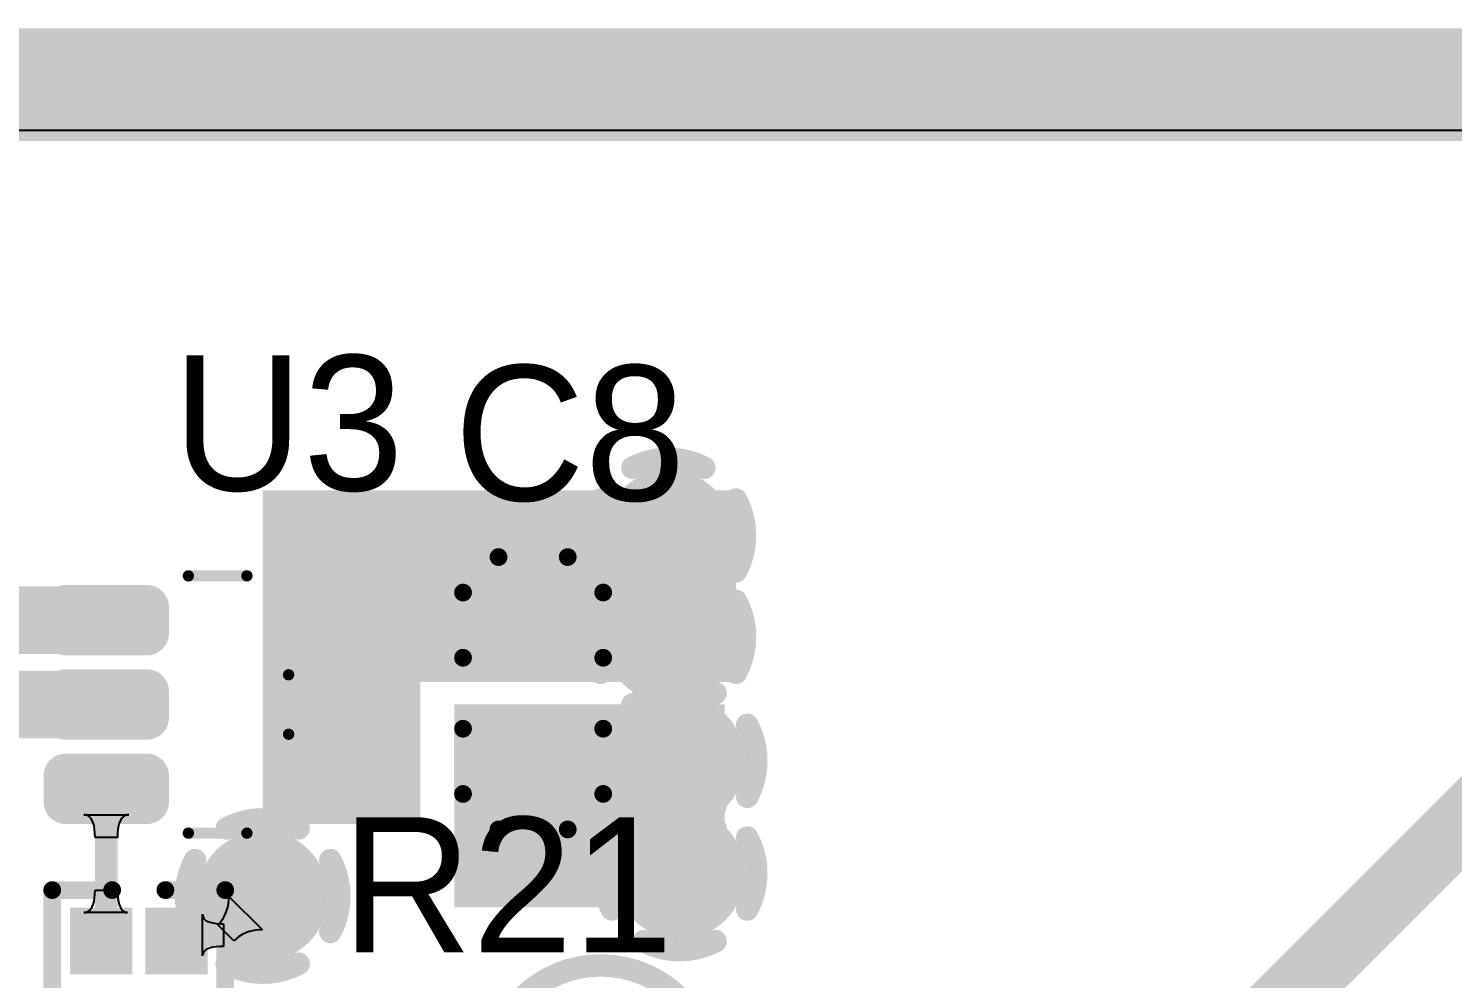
# Model space of a CAD drawing. Header units: millimetres. Extents: x -1 to 102, y -51 to 1.
# Drawn here: x 13.74 to 29.79, y -10.07 to 0.64 of the extents above; entities that cross this region are included whole.
import ezdxf

# ---------------------------------------------------------------- set-up
doc = ezdxf.new("R2010")
doc.units = ezdxf.units.MM
for name, color, linetype in [('BottomLayer', 5, 'Continuous'), ('InternalPlane1', 76, 'Continuous'), ('InternalPlane2', 16, 'Continuous'), ('Mechanical1', 6, 'Continuous'), ('MultiLayer', 9, 'Continuous'), ('TopLayer', 1, 'Continuous'), ('TopOverlay', 2, 'Continuous'), ('TopSolder', 216, 'Continuous')]:
    doc.layers.add(name, color=color, linetype=linetype)

msp = doc.modelspace()

# ---------------------------------------------------------------- linework, layer by layer
at = {"layer": 'BottomLayer', "const_width": 0.381}
for points in [[(20.765, -5.08, 1), (21.145, -5.08, 1)], [(20.765, -6.223, 1), (21.145, -6.223, 1)], [(20.892, -7.62, 1), (21.273, -7.62, 1)], [(20.892, -8.89, 1), (21.273, -8.89, 1)], [(16.192, -9.144, 1), (16.573, -9.144, 1)]]:
    msp.add_lwpolyline(points, format="xyb", close=True, dxfattribs=at)
at = {"layer": 'BottomLayer', "const_width": 0.762}
msp.add_lwpolyline([(23.266, -14.961), (30.988, -7.239)], dxfattribs=at)
at = {"layer": 'BottomLayer'}
msp.add_solid([(19.304, -6.731), (21.717, -6.731), (19.304, -4.572), (21.717, -4.572)], dxfattribs=at)
at = {"layer": 'InternalPlane1'}
msp.add_line((0.51, -0.51), (99.49, -0.51), dxfattribs=at)
at = {"layer": 'InternalPlane1', "const_width": 1.016}
msp.add_lwpolyline([(0, 0), (100, 0)], dxfattribs=at)
at = {"layer": 'InternalPlane1'}
for points, const_width in [([(20.587, -5.08, 1), (21.323, -5.08, 1)], 0.737), ([(20.587, -6.223, 1), (21.323, -6.223, 1)], 0.737), ([(20.613, -6.857, 1), (20.74, -6.857, 1)], 0.127), ([(21.424, -6.857, 1), (21.551, -6.857, 1)], 0.127), ([(20.256, -7.215, 1), (20.383, -7.215, 1)], 0.127), ([(21.781, -7.215, 1), (21.908, -7.215, 1)], 0.127), ([(20.256, -8.025, 1), (20.383, -8.025, 1)], 0.127), ([(20.613, -8.127, 1), (20.74, -8.127, 1)], 0.127), ([(21.424, -8.127, 1), (21.551, -8.127, 1)], 0.127), ([(21.781, -8.025, 1), (21.908, -8.025, 1)], 0.127), ([(15.914, -8.381, 1), (16.041, -8.381, 1)], 0.127), ([(16.725, -8.381, 1), (16.852, -8.381, 1)], 0.127), ([(20.613, -8.383, 1), (20.74, -8.383, 1)], 0.127), ([(21.424, -8.383, 1), (21.551, -8.383, 1)], 0.127), ([(20.256, -8.485, 1), (20.383, -8.485, 1)], 0.127), ([(21.781, -8.485, 1), (21.908, -8.485, 1)], 0.127), ([(15.557, -8.739, 1), (15.684, -8.739, 1)], 0.127), ([(17.082, -8.739, 1), (17.209, -8.739, 1)], 0.127), ([(20.256, -9.295, 1), (20.383, -9.295, 1)], 0.127), ([(21.781, -9.295, 1), (21.908, -9.295, 1)], 0.127), ([(15.557, -9.549, 1), (15.684, -9.549, 1)], 0.127), ([(17.082, -9.549, 1), (17.209, -9.549, 1)], 0.127), ([(20.613, -9.653, 1), (20.74, -9.653, 1)], 0.127), ([(21.424, -9.653, 1), (21.551, -9.653, 1)], 0.127), ([(15.914, -9.907, 1), (16.041, -9.907, 1)], 0.127), ([(16.725, -9.907, 1), (16.852, -9.907, 1)], 0.127)]:
    msp.add_lwpolyline(points, format="xyb", close=True, dxfattribs=dict(at, const_width=const_width))
at = {"layer": 'InternalPlane1', "const_width": 0.254}
for points in [[(20.677, -6.857, -0.249328), (21.487, -6.857)], [(20.319, -8.025, -0.249328), (20.319, -7.215)], [(21.845, -7.215, -0.249328), (21.845, -8.025)], [(20.677, -8.127, -0.249328), (21.487, -8.127)], [(15.978, -8.381, -0.249328), (16.788, -8.381)], [(21.487, -8.383, -0.249328), (20.677, -8.383)], [(20.319, -9.295, -0.249328), (20.319, -8.485)], [(21.845, -8.485, -0.249328), (21.845, -9.295)], [(15.62, -9.549, -0.249328), (15.62, -8.739)], [(17.146, -8.739, -0.249328), (17.146, -9.549)], [(21.487, -9.653, -0.249328), (20.677, -9.653)], [(16.788, -9.907, -0.249328), (15.978, -9.907)]]:
    msp.add_lwpolyline(points, format="xyb", dxfattribs=at)
at = {"layer": 'InternalPlane2'}
msp.add_line((0.51, -0.51), (99.49, -0.51), dxfattribs=at)
at = {"layer": 'InternalPlane2', "const_width": 1.016}
msp.add_lwpolyline([(0, 0), (100, 0)], dxfattribs=at)
at = {"layer": 'InternalPlane2', "const_width": 0.254}
for points in [[(20.55, -4.317, -0.249328), (21.36, -4.317)], [(20.192, -5.485, -0.249328), (20.192, -4.675)], [(21.718, -4.675, -0.249328), (21.718, -5.485)], [(20.55, -5.46, -0.249328), (21.36, -5.46)], [(20.192, -6.628, -0.249328), (20.192, -5.818)], [(21.36, -5.843, -0.249328), (20.55, -5.843)], [(21.718, -5.818, -0.249328), (21.718, -6.628)], [(21.36, -6.986, -0.249328), (20.55, -6.986)]]:
    msp.add_lwpolyline(points, format="xyb", dxfattribs=at)
at = {"layer": 'InternalPlane2'}
for points, const_width in [([(20.486, -4.317, 1), (20.613, -4.317, 1)], 0.127), ([(21.297, -4.317, 1), (21.424, -4.317, 1)], 0.127), ([(20.129, -4.675, 1), (20.256, -4.675, 1)], 0.127), ([(21.654, -4.675, 1), (21.781, -4.675, 1)], 0.127), ([(20.129, -5.485, 1), (20.256, -5.485, 1)], 0.127), ([(20.486, -5.46, 1), (20.613, -5.46, 1)], 0.127), ([(21.297, -5.46, 1), (21.424, -5.46, 1)], 0.127), ([(21.654, -5.485, 1), (21.781, -5.485, 1)], 0.127), ([(20.129, -5.818, 1), (20.256, -5.818, 1)], 0.127), ([(20.486, -5.843, 1), (20.613, -5.843, 1)], 0.127), ([(21.297, -5.843, 1), (21.424, -5.843, 1)], 0.127), ([(21.654, -5.818, 1), (21.781, -5.818, 1)], 0.127), ([(20.129, -6.628, 1), (20.256, -6.628, 1)], 0.127), ([(21.654, -6.628, 1), (21.781, -6.628, 1)], 0.127), ([(20.714, -7.62, 1), (21.45, -7.62, 1)], 0.737), ([(20.486, -6.986, 1), (20.613, -6.986, 1)], 0.127), ([(21.297, -6.986, 1), (21.424, -6.986, 1)], 0.127), ([(20.714, -8.89, 1), (21.45, -8.89, 1)], 0.737), ([(16.015, -9.144, 1), (16.751, -9.144, 1)], 0.737)]:
    msp.add_lwpolyline(points, format="xyb", close=True, dxfattribs=dict(at, const_width=const_width))
at = {"layer": 'Mechanical1', "const_width": 1.27}
for points in [[(10.033, 0), (19.05, 0)], [(19.05, 0), (80.899, 0)]]:
    msp.add_lwpolyline(points, dxfattribs=at)
at = {"layer": 'Mechanical1', "const_width": 0.635}
msp.add_lwpolyline([(18.733, 0, 1), (19.367, 0, 1)], format="xyb", close=True, dxfattribs=at)
msp.add_lwpolyline([(18.733, 0, 1), (19.367, 0, 1)], format="xyb", close=True, dxfattribs=at)
at = {"layer": 'MultiLayer', "const_width": 0.381}
for points in [[(20.765, -5.08, 1), (21.145, -5.08, 1)], [(20.765, -6.223, 1), (21.145, -6.223, 1)], [(20.892, -7.62, 1), (21.273, -7.62, 1)], [(20.892, -8.89, 1), (21.273, -8.89, 1)], [(16.192, -9.144, 1), (16.573, -9.144, 1)]]:
    msp.add_lwpolyline(points, format="xyb", close=True, dxfattribs=at)
at = {"layer": 'TopLayer'}
for p, q in [((14.39, -8.229), (14.366, -8.227)), ((14.366, -8.227), (14.874, -8.227)), ((14.412, -8.237), (14.39, -8.229)), ((14.431, -8.25), (14.412, -8.237)), ((14.447, -8.268), (14.431, -8.25)), ((14.461, -8.291), (14.447, -8.268)), ((14.473, -8.319), (14.461, -8.291)), ((14.482, -8.353), (14.473, -8.319)), ((14.767, -8.319), (14.758, -8.353)), ((14.779, -8.291), (14.767, -8.319)), ((14.793, -8.268), (14.779, -8.291)), ((14.809, -8.25), (14.793, -8.268)), ((14.828, -8.237), (14.809, -8.25)), ((14.85, -8.229), (14.828, -8.237)), ((14.874, -8.227), (14.85, -8.229)), ((14.488, -8.391), (14.482, -8.353)), ((14.492, -8.435), (14.488, -8.391)), ((14.493, -8.484), (14.492, -8.435)), ((14.747, -8.484), (14.493, -8.484)), ((14.748, -8.435), (14.747, -8.484)), ((14.752, -8.391), (14.748, -8.435)), ((14.758, -8.353), (14.752, -8.391)), ((14.488, -9.167), (14.492, -9.124)), ((14.492, -9.124), (14.493, -9.076)), ((14.493, -9.076), (14.747, -9.076)), ((14.747, -9.076), (14.748, -9.124)), ((14.748, -9.124), (14.751, -9.167)), ((16.001, -9.186), (16.002, -9.148)), ((16.002, -9.148), (16.379, -9.525)), ((14.412, -9.32), (14.431, -9.307)), ((14.431, -9.307), (14.447, -9.289)), ((14.447, -9.289), (14.461, -9.267)), ((14.461, -9.267), (14.473, -9.239)), ((14.473, -9.239), (14.482, -9.206)), ((14.482, -9.206), (14.488, -9.167)), ((14.751, -9.167), (14.757, -9.206)), ((14.757, -9.206), (14.765, -9.239)), ((14.765, -9.239), (14.775, -9.267)), ((14.775, -9.267), (14.787, -9.289)), ((14.787, -9.289), (14.801, -9.307)), ((14.801, -9.307), (14.818, -9.32)), ((15.972, -9.326), (15.983, -9.293)), ((15.983, -9.293), (15.992, -9.259)), ((15.992, -9.259), (15.998, -9.223)), ((15.998, -9.223), (16.001, -9.186)), ((14.366, -9.33), (14.39, -9.328)), ((14.858, -9.33), (14.366, -9.33)), ((14.39, -9.328), (14.412, -9.32)), ((14.818, -9.32), (14.837, -9.328)), ((14.837, -9.328), (14.858, -9.33)), ((15.705, -9.819), (15.705, -9.349)), ((15.705, -9.349), (15.707, -9.369)), ((15.707, -9.369), (15.714, -9.388)), ((15.714, -9.388), (15.726, -9.404)), ((15.726, -9.404), (15.743, -9.418)), ((15.743, -9.418), (15.764, -9.43)), ((15.764, -9.43), (15.791, -9.439)), ((15.791, -9.439), (15.822, -9.447)), ((15.822, -9.447), (15.857, -9.452)), ((15.857, -9.452), (15.898, -9.456)), ((15.878, -9.47), (15.902, -9.444)), ((16.057, -9.649), (15.878, -9.47)), ((15.898, -9.456), (15.943, -9.457)), ((15.902, -9.444), (15.923, -9.417)), ((15.923, -9.417), (15.942, -9.388)), ((15.942, -9.388), (15.958, -9.358)), ((15.943, -9.457), (15.943, -9.711)), ((15.958, -9.358), (15.972, -9.326)), ((16.083, -9.625), (16.057, -9.649)), ((16.11, -9.604), (16.083, -9.625)), ((16.139, -9.585), (16.11, -9.604)), ((16.169, -9.569), (16.139, -9.585)), ((16.201, -9.555), (16.169, -9.569)), ((16.234, -9.544), (16.201, -9.555)), ((16.268, -9.535), (16.234, -9.544)), ((16.304, -9.529), (16.268, -9.535)), ((16.341, -9.526), (16.304, -9.529)), ((16.379, -9.525), (16.341, -9.526)), ((15.714, -9.78), (15.707, -9.798)), ((15.726, -9.764), (15.714, -9.78)), ((15.743, -9.75), (15.726, -9.764)), ((15.764, -9.738), (15.743, -9.75)), ((15.791, -9.728), (15.764, -9.738)), ((15.822, -9.721), (15.791, -9.728)), ((15.857, -9.715), (15.822, -9.721)), ((15.898, -9.712), (15.857, -9.715)), ((15.943, -9.711), (15.898, -9.712)), ((15.707, -9.798), (15.705, -9.819))]:
    msp.add_line(p, q, dxfattribs=at)
for points, const_width in [([(20.765, -5.08, 1), (21.145, -5.08, 1)], 0.381), ([(14.089, -5.887, 1), (14.236, -5.887, 1)], 0.147), ([(14.43, -6.035, 1), (14.811, -6.035, 1)], 0.381), ([(15.004, -5.887, 1), (15.151, -5.887, 1)], 0.147), ([(16.599, -5.887, 1), (16.746, -5.887, 1)], 0.147), ([(17.514, -5.887, 1), (17.661, -5.887, 1)], 0.147), ([(20.765, -6.223, 1), (21.145, -6.223, 1)], 0.381), ([(14.089, -6.182, 1), (14.236, -6.182, 1)], 0.147), ([(15.004, -6.182, 1), (15.151, -6.182, 1)], 0.147), ([(16.599, -6.182, 1), (16.746, -6.182, 1)], 0.147), ([(17.514, -6.182, 1), (17.661, -6.182, 1)], 0.147), ([(14.089, -6.837, 1), (14.236, -6.837, 1)], 0.147), ([(14.43, -6.985, 1), (14.811, -6.985, 1)], 0.381), ([(15.004, -6.837, 1), (15.151, -6.837, 1)], 0.147), ([(14.089, -7.133, 1), (14.236, -7.133, 1)], 0.147), ([(15.004, -7.133, 1), (15.151, -7.133, 1)], 0.147), ([(20.892, -7.62, 1), (21.273, -7.62, 1)], 0.381), ([(14.089, -7.788, 1), (14.236, -7.788, 1)], 0.147), ([(15.004, -7.788, 1), (15.151, -7.788, 1)], 0.147), ([(16.599, -7.788, 1), (16.746, -7.788, 1)], 0.147), ([(17.514, -7.788, 1), (17.661, -7.788, 1)], 0.147), ([(14.557, -7.935, 1), (14.684, -7.935, 1)], 0.127), ([(14.089, -8.083, 1), (14.236, -8.083, 1)], 0.147), ([(15.004, -8.083, 1), (15.151, -8.083, 1)], 0.147), ([(16.599, -8.083, 1), (16.746, -8.083, 1)], 0.147), ([(17.514, -8.083, 1), (17.661, -8.083, 1)], 0.147), ([(20.892, -8.89, 1), (21.273, -8.89, 1)], 0.381), ([(16.192, -9.144, 1), (16.573, -9.144, 1)], 0.381), ([(16.32, -9.144, 1), (16.447, -9.144, 1)], 0.127), ([(14.557, -9.593, 1), (14.684, -9.593, 1)], 0.127), ([(14.557, -9.593, 1), (14.684, -9.593, 1)], 0.127), ([(15.416, -9.584, 1), (15.543, -9.584, 1)], 0.127), ([(15.416, -9.584, 1), (15.543, -9.584, 1)], 0.127), ([(15.88, -9.584, 1), (16.007, -9.584, 1)], 0.127), ([(15.88, -9.584, 1), (16.007, -9.584, 1)], 0.127), ([(14.497, -9.652, 1), (14.624, -9.652, 1)], 0.127), ([(15.347, -9.652, 1), (15.474, -9.652, 1)], 0.127)]:
    msp.add_lwpolyline(points, format="xyb", close=True, dxfattribs=dict(at, const_width=const_width))
for points, const_width in [([(10.094, -6.035), (14.62, -6.035)], 0.762), ([(13.335, -6.985), (14.62, -6.985)], 0.762), ([(14.62, -9.593), (14.62, -7.935)], 0.254), ([(15.943, -9.584), (16.383, -9.144)], 0.254), ([(14.561, -9.652), (14.62, -9.593)], 0.254), ([(15.411, -9.652), (15.479, -9.584)], 0.254), ([(15.479, -9.584), (15.943, -9.584)], 0.254)]:
    msp.add_lwpolyline(points, dxfattribs=dict(at, const_width=const_width))
for points in [[(16.383, -6.731), (21.59, -6.731), (16.383, -4.572), (21.59, -4.572)], [(16.383, -8.255), (18.161, -8.255), (16.383, -4.953), (18.161, -4.953)], [(14.162, -6.33), (15.078, -6.33), (14.162, -5.74), (15.078, -5.74)], [(16.672, -6.33), (17.588, -6.33), (16.672, -5.74), (17.588, -5.74)], [(19.921, -6.553), (19.921, -5.623), (18.941, -6.553), (18.941, -5.623)], [(14.015, -6.182), (15.225, -6.182), (14.015, -5.887), (15.225, -5.887)], [(16.525, -6.182), (17.735, -6.182), (16.525, -5.887), (17.735, -5.887)], [(14.162, -7.28), (15.078, -7.28), (14.162, -6.69), (15.078, -6.69)], [(14.015, -7.133), (15.225, -7.133), (14.015, -6.837), (15.225, -6.837)], [(18.542, -9.271), (21.59, -9.271), (18.542, -6.985), (21.59, -6.985)], [(19.921, -8.093), (19.921, -7.163), (18.941, -8.093), (18.941, -7.163)], [(14.162, -8.23), (15.078, -8.23), (14.162, -7.64), (15.078, -7.64)], [(16.672, -8.23), (17.588, -8.23), (16.672, -7.64), (17.588, -7.64)], [(14.015, -8.083), (15.225, -8.083), (14.015, -7.788), (15.225, -7.788)], [(16.525, -8.083), (17.735, -8.083), (16.525, -7.788), (17.735, -7.788)], [(14.861, -9.327), (14.261, -9.327), (14.861, -9.977), (14.261, -9.977)], [(15.711, -9.327), (15.111, -9.327), (15.711, -9.977), (15.111, -9.977)]]:
    msp.add_solid(points, dxfattribs=at)
at = {"layer": 'TopOverlay', "const_width": 0.2}
for points in [[(18.641, -5.723, -0.414213), (19.041, -5.323)], [(19.821, -5.323, -0.414213), (20.221, -5.723)], [(19.041, -8.393, -0.414213), (18.641, -7.993)], [(20.221, -7.993, -0.414213), (19.821, -8.393)]]:
    msp.add_lwpolyline(points, format="xyb", dxfattribs=at)
at = {"layer": 'TopOverlay'}
for points, const_width in [([(19.041, -5.323), (19.821, -5.323)], 0.2), ([(15.545, -5.535), (16.205, -5.535)], 0.127), ([(18.641, -6.458), (18.641, -5.723)], 0.2), ([(20.221, -6.458), (20.221, -5.723)], 0.2), ([(16.675, -7.32), (16.675, -6.65)], 0.127), ([(18.641, -7.993), (18.641, -7.258)], 0.2), ([(20.221, -7.993), (20.221, -7.258)], 0.2), ([(19.041, -8.393), (19.821, -8.393)], 0.2), ([(15.545, -8.435), (16.205, -8.435)], 0.127), ([(14.011, -10.227), (14.011, -9.077)], 0.2), ([(14.011, -9.077), (14.686, -9.077)], 0.2), ([(15.286, -9.077), (15.961, -9.077)], 0.2), ([(15.961, -10.227), (15.961, -9.077)], 0.2)]:
    msp.add_lwpolyline(points, dxfattribs=dict(at, const_width=const_width))
for points, const_width in [([(18.991, -5.323, 1), (19.091, -5.323, 1)], 0.1), ([(18.991, -5.323, 1), (19.091, -5.323, 1)], 0.1), ([(19.771, -5.323, 1), (19.871, -5.323, 1)], 0.1), ([(19.771, -5.323, 1), (19.871, -5.323, 1)], 0.1), ([(15.513, -5.535, 1), (15.577, -5.535, 1)], 0.0635), ([(16.173, -5.535, 1), (16.237, -5.535, 1)], 0.0635), ([(18.591, -5.723, 1), (18.691, -5.723, 1)], 0.1), ([(18.591, -5.723, 1), (18.691, -5.723, 1)], 0.1), ([(20.171, -5.723, 1), (20.271, -5.723, 1)], 0.1), ([(20.171, -5.723, 1), (20.271, -5.723, 1)], 0.1), ([(18.591, -6.458, 1), (18.691, -6.458, 1)], 0.1), ([(20.171, -6.458, 1), (20.271, -6.458, 1)], 0.1), ([(16.643, -6.65, 1), (16.707, -6.65, 1)], 0.0635), ([(18.591, -7.258, 1), (18.691, -7.258, 1)], 0.1), ([(20.171, -7.258, 1), (20.271, -7.258, 1)], 0.1), ([(16.643, -7.32, 1), (16.707, -7.32, 1)], 0.0635), ([(18.591, -7.993, 1), (18.691, -7.993, 1)], 0.1), ([(18.591, -7.993, 1), (18.691, -7.993, 1)], 0.1), ([(20.171, -7.993, 1), (20.271, -7.993, 1)], 0.1), ([(20.171, -7.993, 1), (20.271, -7.993, 1)], 0.1), ([(18.991, -8.393, 1), (19.091, -8.393, 1)], 0.1), ([(18.991, -8.393, 1), (19.091, -8.393, 1)], 0.1), ([(19.771, -8.393, 1), (19.871, -8.393, 1)], 0.1), ([(19.771, -8.393, 1), (19.871, -8.393, 1)], 0.1), ([(15.513, -8.435, 1), (15.577, -8.435, 1)], 0.0635), ([(16.173, -8.435, 1), (16.237, -8.435, 1)], 0.0635), ([(13.961, -9.077, 1), (14.061, -9.077, 1)], 0.1), ([(13.961, -9.077, 1), (14.061, -9.077, 1)], 0.1), ([(14.636, -9.077, 1), (14.736, -9.077, 1)], 0.1), ([(15.236, -9.077, 1), (15.336, -9.077, 1)], 0.1), ([(15.911, -9.077, 1), (16.011, -9.077, 1)], 0.1), ([(15.911, -9.077, 1), (16.011, -9.077, 1)], 0.1), ([(21.443, -11.176, 1), (18.943, -11.176, 1)], 0.254)]:
    msp.add_lwpolyline(points, format="xyb", close=True, dxfattribs=dict(at, const_width=const_width))
at = {"layer": 'TopSolder'}
for points, const_width in [([(20.714, -5.08, 1), (21.196, -5.08, 1)], 0.483), ([(14.038, -5.887, 1), (14.287, -5.887, 1)], 0.249), ([(14.953, -5.887, 1), (15.202, -5.887, 1)], 0.249), ([(16.548, -5.887, 1), (16.797, -5.887, 1)], 0.249), ([(17.463, -5.887, 1), (17.712, -5.887, 1)], 0.249), ([(20.714, -6.223, 1), (21.196, -6.223, 1)], 0.483), ([(14.038, -6.182, 1), (14.287, -6.182, 1)], 0.249), ([(14.953, -6.182, 1), (15.202, -6.182, 1)], 0.249), ([(16.548, -6.182, 1), (16.797, -6.182, 1)], 0.249), ([(17.463, -6.182, 1), (17.712, -6.182, 1)], 0.249), ([(14.038, -6.837, 1), (14.287, -6.837, 1)], 0.249), ([(14.953, -6.837, 1), (15.202, -6.837, 1)], 0.249), ([(14.038, -7.133, 1), (14.287, -7.133, 1)], 0.249), ([(14.953, -7.133, 1), (15.202, -7.133, 1)], 0.249), ([(20.841, -7.62, 1), (21.323, -7.62, 1)], 0.483), ([(14.038, -7.788, 1), (14.287, -7.788, 1)], 0.249), ([(14.953, -7.788, 1), (15.202, -7.788, 1)], 0.249), ([(16.548, -7.788, 1), (16.797, -7.788, 1)], 0.249), ([(17.463, -7.788, 1), (17.712, -7.788, 1)], 0.249), ([(14.038, -8.083, 1), (14.287, -8.083, 1)], 0.249), ([(14.953, -8.083, 1), (15.202, -8.083, 1)], 0.249), ([(16.548, -8.083, 1), (16.797, -8.083, 1)], 0.249), ([(17.463, -8.083, 1), (17.712, -8.083, 1)], 0.249), ([(20.841, -8.89, 1), (21.323, -8.89, 1)], 0.483), ([(16.142, -9.144, 1), (16.624, -9.144, 1)], 0.483)]:
    msp.add_lwpolyline(points, format="xyb", close=True, dxfattribs=dict(at, const_width=const_width))
for points in [[(20.023, -6.655), (20.023, -5.521), (18.839, -6.655), (18.839, -5.521)], [(14.162, -6.432), (15.078, -6.432), (14.162, -5.638), (15.078, -5.638)], [(16.672, -6.432), (17.588, -6.432), (16.672, -5.638), (17.588, -5.638)], [(13.913, -6.182), (15.327, -6.182), (13.913, -5.887), (15.327, -5.887)], [(16.423, -6.182), (17.837, -6.182), (16.423, -5.887), (17.837, -5.887)], [(14.162, -7.382), (15.078, -7.382), (14.162, -6.588), (15.078, -6.588)], [(13.913, -7.133), (15.327, -7.133), (13.913, -6.837), (15.327, -6.837)], [(20.023, -8.195), (20.023, -7.061), (18.839, -8.195), (18.839, -7.061)], [(14.162, -8.332), (15.078, -8.332), (14.162, -7.538), (15.078, -7.538)], [(16.672, -8.332), (17.588, -8.332), (16.672, -7.538), (17.588, -7.538)], [(13.913, -8.083), (15.327, -8.083), (13.913, -7.788), (15.327, -7.788)], [(16.423, -8.083), (17.837, -8.083), (16.423, -7.788), (17.837, -7.788)], [(14.912, -9.276), (14.21, -9.276), (14.912, -10.028), (14.21, -10.028)], [(15.762, -9.276), (15.06, -9.276), (15.762, -10.028), (15.06, -10.028)]]:
    msp.add_solid(points, dxfattribs=at)

# ---------------------------------------------------------------- texts
at = {"layer": 'TopOverlay'}
for s, p in [('U3', (15.367, -4.572)), ('C8', (18.542, -4.686)), ('R21', (17.272, -9.779))]:
    msp.add_text(s, height=1.524, dxfattribs=at).set_placement(p)

doc.saveas('drawing.dxf')
